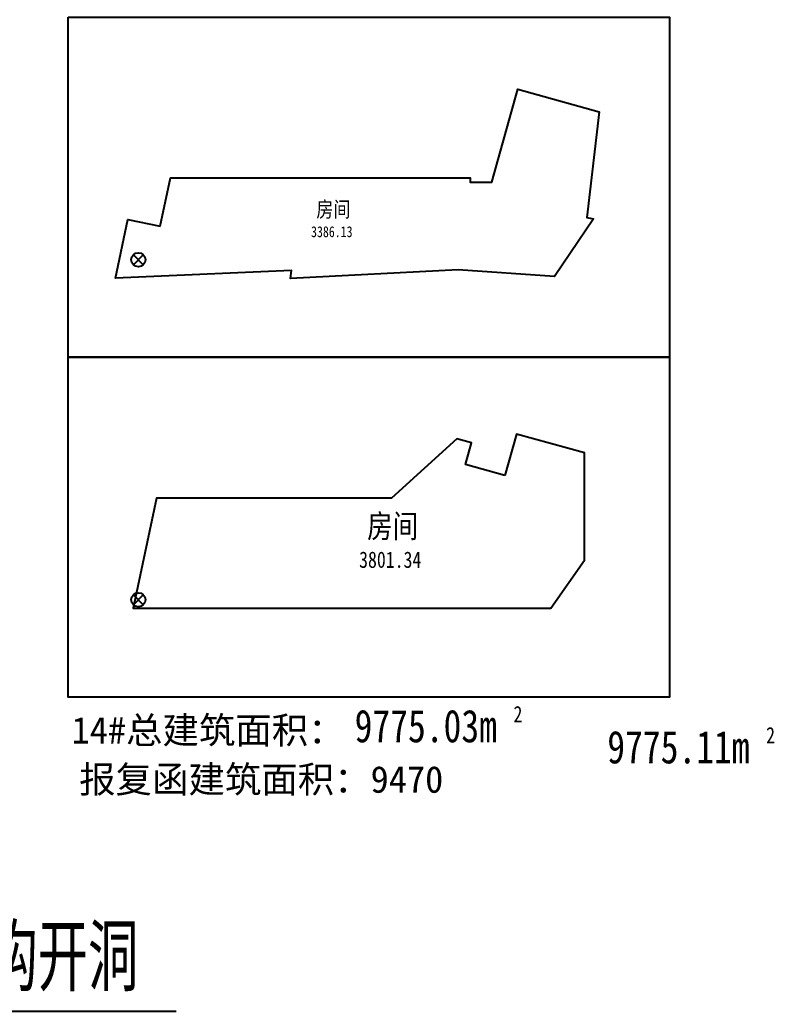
# Model space of a CAD drawing. Extents: x -409435 to 356702, y -107829 to 330904.
# Drawn here: x 159017 to 356702, y -107829 to 151967 of the extents above; entities that cross this region are included whole.
import ezdxf

# ---------------------------------------------------------------- set-up
doc = ezdxf.new("R2010")
doc.units = 0
doc.header["$LTSCALE"] = 1000
doc.header["$MEASUREMENT"] = 0
doc.layers.add('02-TEXT_房间', color=7, linetype='Continuous')
doc.layers.add('建-标注-文本', color=254, linetype='Continuous')
for name, color, linetype, plot in [('04-不打印_辅助线', 165, 'Continuous', False), ('04-不打印_面积', 5, 'Continuous', False), ('DIM_MODI', 6, 'Continuous', False)]:
    doc.layers.add(name, color=color, linetype=linetype, plot=plot)
doc.styles.add('_TCH_DIM', font='ros.shx', dxfattribs={"width": 0.8, "height": 2, "bigfont": 'jd.shx'})
doc.styles.add('_TCH_SPACE', font='STXIHEI_0.TTF', dxfattribs={"width": 0.8, "height": 5})
doc.styles.add('Arial', font='STXIHEI_0.TTF', dxfattribs={"width": 0.75, "height": 900})

# ---------------------------------------------------------------- blocks, each defined once
blk = doc.blocks.new('fdrg')
for p, q in [((-1303, 1303), (1303, -1303)), ((1303, 1303), (-1303, -1303))]:
    blk.add_line(p, q)
blk.add_circle((0, 0), 1843)
blk = doc.blocks.new('ujytiuyi')
at = {"layer": '04-不打印_辅助线'}
for points in [[(0, 178200), (157669, 178200), (157669, 89100), (0, 89100)], [(0, 89100), (157669, 89100), (157669, 0), (0, 0)]]:
    blk.add_lwpolyline(points, close=True, dxfattribs=at)
at = {"layer": 'Defpoints'}
for p in [(18433, 114600), (18433, 25500)]:
    blk.add_blockref('fdrg', p, dxfattribs=at)

msp = doc.modelspace()

# ---------------------------------------------------------------- linework, layer by layer
at = {"layer": '04-不打印_面积', "color": 1}
for points in [[(195765.6, 97881.2), (198469, 110600), (277064, 110600), (277064, 109400), (282708.1, 109400), (289503.8, 133825), (310818.7, 127894.6), (307639.8, 100200.5), (309374.1, 99814.5), (299139.2, 84667.9), (273922.5, 86452.5), (229921.9, 84183.6), (230255, 86274.9), (184067.1, 84258.3), (187343.2, 99671.4)], [(286119.3, 32560.6), (275810.8, 35428.7), (277393.9, 41118.6), (273580.1, 42179.7), (256417.5, 26600), (194839.3, 26600), (188717.8, -2199.5), (298168.6, -2199.5), (306977.1, 10380.5), (306977.1, 38462.2), (289141.9, 43424.4)]]:
    msp.add_lwpolyline(points, close=True, dxfattribs=at)
at = {"layer": 'DIM_MODI'}
msp.add_line((135070.5, -107829.1), (199964.6, -107829.1), dxfattribs=at)

# ---------------------------------------------------------------- block references
at = {"layer": '04-不打印_辅助线'}
msp.add_blockref('ujytiuyi', (171643.4, -25500), dxfattribs=at)

# ---------------------------------------------------------------- texts
at = {"layer": '02-TEXT_房间', "style": '_TCH_SPACE', "width": 0.8}
for s, height, p in [('房间', 4077.51, (236729, 100265)), ('3386.13', 2854.26, (235336.9, 95015)), ('房间', 6116.27, (250041, 16226)), ('3801.34', 4281.39, (247927.6, 8351))]:
    msp.add_text(s, height=height, dxfattribs=at).set_placement(p)
at = {"layer": '04-不打印_辅助线', "color": 4, "style": '_TCH_SPACE', "width": 0.8}
for s, height, p in [('2', 4281.4, (288385.3, -32119.6)), ('9775.03m', 8562.77, (246761.2, -37369.6)), ('2', 4281.4, (354596, -37643)), ('9775.11m', 8562.77, (312972, -42893))]:
    msp.add_text(s, height=height, dxfattribs=at).set_placement(p)
at = {"layer": '04-不打印_辅助线', "color": 4, "style": 'Arial'}
msp.add_text('14#总建筑面积：', height=7000, rotation=0, dxfattribs=at).set_placement((172566.2, -37705.2))
at = {"layer": 'Defpoints', "color": 2, "style": 'Arial'}
msp.add_text('报复函建筑面积：9470', height=7000, rotation=0, dxfattribs=at).set_placement((174558, -50588.3))
at = {"layer": '建-标注-文本', "style": '_TCH_DIM', "width": 0.8}
msp.add_text('结构开洞', height=17364.34, dxfattribs=at).set_placement((137303.8, -102579.1))

doc.saveas('drawing.dxf')
